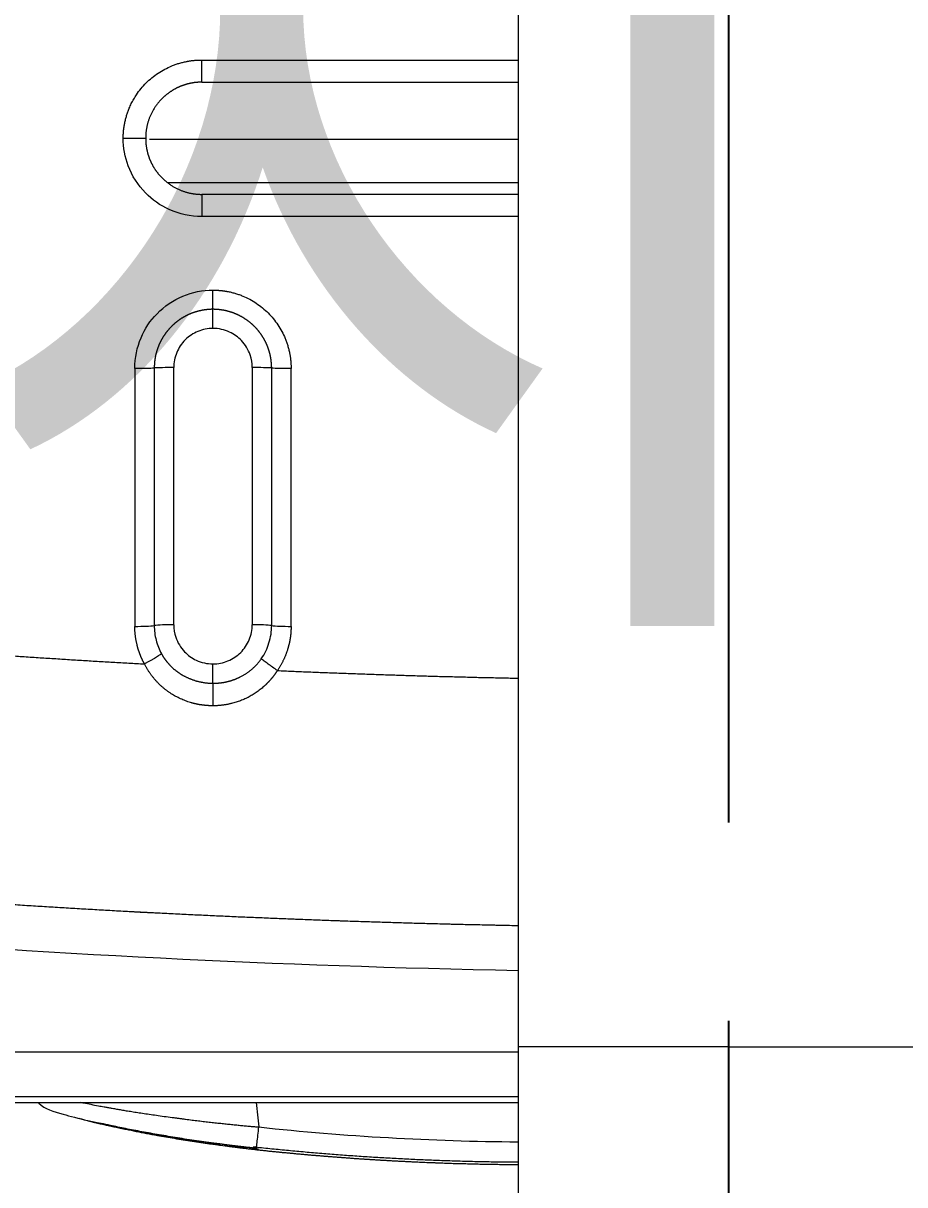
# Model space of a CAD drawing. Header units: millimetres. Extents: x 13235 to 13829, y -4257 to -3417.
# Drawn here: x 13436.58 to 13446.45, y -3526.66 to -3513.66 of the extents above; entities that cross this region are included whole.
import ezdxf

# ---------------------------------------------------------------- set-up
doc = ezdxf.new("R2010")
doc.units = ezdxf.units.MM
doc.header["$LTSCALE"] = 0.1
doc.linetypes.add('CENTER2', pattern=[28.575, 19.05, -3.175, 3.175, -3.175])
doc.linetypes.add('HIDDENX2', pattern=[19.05, 12.7, -6.35])
doc.layers.get('0').update_dxf_attribs({"lineweight": 15})
doc.layers.add('DIM', color=3, linetype='Continuous', lineweight=9)
doc.layers.add('HIDDEN', color=8, linetype='HIDDENX2')
doc.styles.get("Standard").update_dxf_attribs({"font": 'arial.ttf'})

msp = doc.modelspace()

# ---------------------------------------------------------------- linework, layer by layer
at = {"linetype": 'Continuous', "lineweight": 18, "extrusion": (-1.22465e-16, -1, 0)}
for p, q in [((13442.123, -3500.119), (13442.123, -3525.119)), ((13438.581, -3514.318), (13442.123, -3514.318)), ((13438.199, -3515.44), (13442.123, -3515.44)), ((13438.199, -3515.44), (13442.123, -3515.44)), ((13442.123, -3515.574), (13438.581, -3515.574)), ((13442.123, -3525.119), (13442.123, -3575.119)), ((13434.938, -3525.741), (13442.123, -3525.741))]:
    msp.add_line(p, q, dxfattribs=at)
at = {"linetype": 'Continuous', "lineweight": 13, "extrusion": (-1.22465e-16, -1, 0)}
for p, q in [((13438.581, -3514.318), (13438.581, -3514.07)), ((13438.581, -3514.07), (13442.123, -3514.07)), ((13437.996, -3514.958), (13442.123, -3514.958)), ((13437.996, -3514.958), (13442.123, -3514.958)), ((13438.581, -3515.574), (13438.581, -3515.823)), ((13442.123, -3515.823), (13438.581, -3515.823)), ((13438.049, -3517.517), (13438.049, -3520.402)), ((13438.267, -3520.393), (13438.267, -3517.513)), ((13439.146, -3517.513), (13439.146, -3520.393)), ((13439.364, -3520.402), (13439.364, -3517.517)), ((13442.123, -3525.177), (13434.938, -3525.177)), ((13444.485, -3525.119), (13442.123, -3525.119)), ((13444.485, -3525.119), (13446.848, -3525.119)), ((13442.123, -3525.679), (13434.938, -3525.679)), ((13434.938, -3525.741), (13442.123, -3525.741))]:
    msp.add_line(p, q, dxfattribs=at)
at = {"linetype": 'Continuous', "lineweight": 13, "extrusion": (0, 0, -1)}
for radius, start, end in [(125.608, 271.07774, 274.71432), (126.11, 271.07347, 274.71434)]:
    msp.add_arc((-13444.485, -3398.178), radius, start, end, dxfattribs=at)
at = {"linetype": 'Continuous', "lineweight": 18}
for centre, major_axis, ratio, start_param, end_param in [((13437.832, -3517.513), (0.251, 0), 0.034167, 4.712368, 5.759426), ((13439.581, -3517.513), (0.251, 0), 0.034167, 3.66532, 4.712413), ((13437.832, -3520.393), (-0.251, 0), 0.072499, 1.570859, 2.617999), ((13439.581, -3520.393), (-0.251, 0), 0.072499, 0.523584, 1.570727)]:
    msp.add_ellipse(centre, major_axis=major_axis, ratio=ratio, start_param=start_param, end_param=end_param, dxfattribs=at)
at = {"linetype": 'Continuous', "lineweight": 13}
for centre, major_axis, ratio, start_param, end_param in [((13437.833, -3514.946), (0, -75.378), 0.000021, 4.746564, 4.784953), ((13438.267, -3517.522), (-0.251, 0), 0.034167, 4.712389, 5.759585), ((13439.146, -3517.522), (-0.251, 0), 0.034167, 3.665202, 4.712389), ((13439.58, -3514.946), (0, 75.378), 0.000024, 4.639826, 4.67819), ((13438.267, -3520.411), (0.251, 0), 0.0725, 1.570796, 2.617993), ((13439.146, -3520.411), (0.251, 0), 0.0725, 0.523609, 1.570796)]:
    msp.add_ellipse(centre, major_axis=major_axis, ratio=ratio, start_param=start_param, end_param=end_param, dxfattribs=at)
for points, knots in [([(13437.701, -3514.946), (13437.701, -3514.944), (13437.701, -3514.939), (13437.702, -3514.931), (13437.702, -3514.924), (13437.702, -3514.916), (13437.702, -3514.909), (13437.703, -3514.902), (13437.703, -3514.894), (13437.703, -3514.887), (13437.704, -3514.879), (13437.705, -3514.872), (13437.705, -3514.864), (13437.706, -3514.857), (13437.707, -3514.849), (13437.708, -3514.842), (13437.709, -3514.835), (13437.71, -3514.827), (13437.711, -3514.82), (13437.712, -3514.812), (13437.713, -3514.805), (13437.714, -3514.798), (13437.716, -3514.79), (13437.717, -3514.783), (13437.721, -3514.764), (13437.728, -3514.733), (13437.739, -3514.692), (13437.753, -3514.651), (13437.77, -3514.606), (13437.791, -3514.558), (13437.819, -3514.508), (13437.854, -3514.451), (13437.9, -3514.389), (13437.958, -3514.326), (13438.022, -3514.268), (13438.091, -3514.216), (13438.166, -3514.172), (13438.231, -3514.141), (13438.284, -3514.121), (13438.325, -3514.107), (13438.367, -3514.096), (13438.4, -3514.088), (13438.423, -3514.084), (13438.438, -3514.082), (13438.452, -3514.079), (13438.466, -3514.077), (13438.48, -3514.076), (13438.495, -3514.074), (13438.509, -3514.073), (13438.523, -3514.072), (13438.538, -3514.071), (13438.552, -3514.07), (13438.566, -3514.07), (13438.576, -3514.07), (13438.581, -3514.07)], [0, 0, 0, 0, 0.005419, 0.010836, 0.016251, 0.021666, 0.027079, 0.032492, 0.037905, 0.043318, 0.048732, 0.054147, 0.059564, 0.064982, 0.070403, 0.075827, 0.081254, 0.086685, 0.092119, 0.097558, 0.103002, 0.108451, 0.113905, 0.119366, 0.124832, 0.156136, 0.187332, 0.218498, 0.249708, 0.291254, 0.332821, 0.37459, 0.437093, 0.499513, 0.56187, 0.624528, 0.687127, 0.74962, 0.780837, 0.812053, 0.843344, 0.874787, 0.88526, 0.895717, 0.906161, 0.916594, 0.927018, 0.937438, 0.947855, 0.958272, 0.968692, 0.979119, 0.989554, 1, 1, 1, 1]), ([(13438.706, -3516.646), (13438.709, -3516.646), (13438.714, -3516.646), (13438.721, -3516.646), (13438.729, -3516.646), (13438.736, -3516.647), (13438.744, -3516.647), (13438.751, -3516.647), (13438.759, -3516.648), (13438.766, -3516.648), (13438.773, -3516.649), (13438.781, -3516.649), (13438.788, -3516.65), (13438.796, -3516.651), (13438.803, -3516.652), (13438.81, -3516.652), (13438.818, -3516.653), (13438.825, -3516.654), (13438.833, -3516.655), (13438.84, -3516.656), (13438.847, -3516.658), (13438.855, -3516.659), (13438.862, -3516.66), (13438.87, -3516.662), (13438.889, -3516.665), (13438.919, -3516.672), (13438.96, -3516.683), (13439.001, -3516.697), (13439.054, -3516.717), (13439.119, -3516.748), (13439.193, -3516.792), (13439.262, -3516.844), (13439.326, -3516.901), (13439.383, -3516.965), (13439.435, -3517.034), (13439.479, -3517.108), (13439.51, -3517.173), (13439.53, -3517.226), (13439.544, -3517.267), (13439.555, -3517.309), (13439.563, -3517.341), (13439.567, -3517.365), (13439.57, -3517.379), (13439.572, -3517.393), (13439.574, -3517.407), (13439.576, -3517.422), (13439.577, -3517.436), (13439.578, -3517.45), (13439.579, -3517.464), (13439.58, -3517.479), (13439.581, -3517.493), (13439.581, -3517.507), (13439.581, -3517.517), (13439.581, -3517.522)], [0, 0, 0, 0, 0.005423, 0.010844, 0.016263, 0.02168, 0.027096, 0.032511, 0.037926, 0.043341, 0.048756, 0.054172, 0.05959, 0.065008, 0.070429, 0.075852, 0.081279, 0.086708, 0.092141, 0.097577, 0.103018, 0.108464, 0.113915, 0.119372, 0.124834, 0.15614, 0.187332, 0.218487, 0.24968, 0.311957, 0.374523, 0.437045, 0.499445, 0.561837, 0.624469, 0.687106, 0.749572, 0.780824, 0.812058, 0.843348, 0.87477, 0.885265, 0.895739, 0.906197, 0.91664, 0.927071, 0.937494, 0.94791, 0.958323, 0.968736, 0.979151, 0.989572, 1, 1, 1, 1]), ([(13438.706, -3516.861), (13438.704, -3516.861), (13438.7, -3516.861), (13438.694, -3516.861), (13438.687, -3516.861), (13438.681, -3516.862), (13438.675, -3516.862), (13438.669, -3516.862), (13438.662, -3516.863), (13438.656, -3516.863), (13438.65, -3516.864), (13438.644, -3516.864), (13438.637, -3516.865), (13438.631, -3516.866), (13438.625, -3516.866), (13438.619, -3516.867), (13438.613, -3516.868), (13438.606, -3516.869), (13438.6, -3516.87), (13438.594, -3516.871), (13438.588, -3516.872), (13438.582, -3516.873), (13438.576, -3516.874), (13438.57, -3516.876), (13438.564, -3516.877), (13438.558, -3516.878), (13438.552, -3516.88), (13438.546, -3516.881), (13438.54, -3516.883), (13438.534, -3516.884), (13438.528, -3516.886), (13438.522, -3516.888), (13438.516, -3516.889), (13438.51, -3516.891), (13438.504, -3516.893), (13438.498, -3516.895), (13438.493, -3516.897), (13438.487, -3516.899), (13438.481, -3516.901), (13438.475, -3516.903), (13438.47, -3516.905), (13438.464, -3516.907), (13438.458, -3516.91), (13438.453, -3516.912), (13438.447, -3516.914), (13438.442, -3516.917), (13438.436, -3516.919), (13438.43, -3516.922), (13438.425, -3516.924), (13438.42, -3516.927), (13438.414, -3516.93), (13438.409, -3516.932), (13438.403, -3516.935), (13438.398, -3516.938), (13438.393, -3516.941), (13438.387, -3516.944), (13438.382, -3516.947), (13438.377, -3516.95), (13438.372, -3516.953), (13438.367, -3516.956), (13438.361, -3516.959), (13438.356, -3516.962), (13438.351, -3516.965), (13438.346, -3516.968), (13438.341, -3516.972), (13438.336, -3516.975), (13438.331, -3516.978), (13438.327, -3516.982), (13438.322, -3516.985), (13438.317, -3516.989), (13438.312, -3516.992), (13438.307, -3516.996), (13438.303, -3517), (13438.298, -3517.003), (13438.293, -3517.007), (13438.289, -3517.011), (13438.284, -3517.014), (13438.28, -3517.018), (13438.275, -3517.022), (13438.271, -3517.026), (13438.267, -3517.03), (13438.262, -3517.034), (13438.258, -3517.038), (13438.254, -3517.042), (13438.249, -3517.046), (13438.245, -3517.05), (13438.241, -3517.054), (13438.237, -3517.058), (13438.233, -3517.062), (13438.229, -3517.067), (13438.225, -3517.071), (13438.221, -3517.075), (13438.217, -3517.079), (13438.213, -3517.084), (13438.209, -3517.088), (13438.205, -3517.093), (13438.202, -3517.097), (13438.198, -3517.101), (13438.194, -3517.106), (13438.191, -3517.11), (13438.187, -3517.115), (13438.184, -3517.12), (13438.18, -3517.124), (13438.177, -3517.129), (13438.173, -3517.133), (13438.17, -3517.138), (13438.167, -3517.143), (13438.164, -3517.148), (13438.16, -3517.152), (13438.157, -3517.157), (13438.154, -3517.162), (13438.151, -3517.167), (13438.148, -3517.171), (13438.145, -3517.176), (13438.142, -3517.181), (13438.139, -3517.186), (13438.136, -3517.191), (13438.133, -3517.196), (13438.131, -3517.201), (13438.128, -3517.206), (13438.125, -3517.211), (13438.123, -3517.216), (13438.12, -3517.221), (13438.118, -3517.226), (13438.115, -3517.231), (13438.113, -3517.236), (13438.11, -3517.241), (13438.108, -3517.246), (13438.106, -3517.251), (13438.103, -3517.257), (13438.101, -3517.262), (13438.099, -3517.267), (13438.097, -3517.272), (13438.095, -3517.277), (13438.093, -3517.282), (13438.091, -3517.288), (13438.089, -3517.293), (13438.087, -3517.298), (13438.085, -3517.303), (13438.083, -3517.309), (13438.082, -3517.314), (13438.08, -3517.319), (13438.078, -3517.324), (13438.077, -3517.33), (13438.075, -3517.335), (13438.074, -3517.34), (13438.072, -3517.346), (13438.071, -3517.351), (13438.069, -3517.356), (13438.068, -3517.362), (13438.067, -3517.367), (13438.065, -3517.372), (13438.064, -3517.378), (13438.063, -3517.383), (13438.062, -3517.388), (13438.061, -3517.394), (13438.06, -3517.399), (13438.059, -3517.405), (13438.058, -3517.41), (13438.057, -3517.415), (13438.056, -3517.421), (13438.056, -3517.426), (13438.055, -3517.431), (13438.054, -3517.437), (13438.053, -3517.442), (13438.053, -3517.448), (13438.052, -3517.453), (13438.052, -3517.458), (13438.051, -3517.464), (13438.051, -3517.469), (13438.051, -3517.474), (13438.05, -3517.48), (13438.05, -3517.485), (13438.05, -3517.491), (13438.049, -3517.496), (13438.049, -3517.501), (13438.049, -3517.507), (13438.049, -3517.512), (13438.049, -3517.516), (13438.049, -3517.517)], [0, 0, 0, 0, 0.006117, 0.012229, 0.018335, 0.024437, 0.030533, 0.036624, 0.042711, 0.048792, 0.054868, 0.060939, 0.067004, 0.073065, 0.07912, 0.085171, 0.091216, 0.097256, 0.103291, 0.10932, 0.115344, 0.121363, 0.127377, 0.133386, 0.139389, 0.145387, 0.151379, 0.157366, 0.163348, 0.169325, 0.175296, 0.181261, 0.187221, 0.193176, 0.199126, 0.20507, 0.211008, 0.216941, 0.222869, 0.228791, 0.234708, 0.240619, 0.246525, 0.252426, 0.258321, 0.264211, 0.270095, 0.275975, 0.281849, 0.287717, 0.293581, 0.299439, 0.305291, 0.311139, 0.316981, 0.322818, 0.328649, 0.334476, 0.340297, 0.346113, 0.351923, 0.357728, 0.363528, 0.369322, 0.375112, 0.380895, 0.386674, 0.392447, 0.398214, 0.403977, 0.409734, 0.415485, 0.421231, 0.426972, 0.432707, 0.438437, 0.444162, 0.449881, 0.455594, 0.461302, 0.467005, 0.472702, 0.478394, 0.484081, 0.489762, 0.495438, 0.501108, 0.506773, 0.512433, 0.518087, 0.523736, 0.52938, 0.535018, 0.540652, 0.54628, 0.551902, 0.557519, 0.563131, 0.568738, 0.57434, 0.579936, 0.585527, 0.591112, 0.596693, 0.602268, 0.607838, 0.613402, 0.618961, 0.624515, 0.630063, 0.635606, 0.641144, 0.646676, 0.652203, 0.657725, 0.663241, 0.668752, 0.674257, 0.679757, 0.685252, 0.690741, 0.696225, 0.701703, 0.707177, 0.712644, 0.718107, 0.723563, 0.729015, 0.734461, 0.739902, 0.745338, 0.750768, 0.756193, 0.761612, 0.767027, 0.772436, 0.777839, 0.783238, 0.788631, 0.794019, 0.799402, 0.80478, 0.810152, 0.815519, 0.820881, 0.826237, 0.831589, 0.836935, 0.842275, 0.847611, 0.852941, 0.858266, 0.863585, 0.8689, 0.874208, 0.879512, 0.88481, 0.890103, 0.89539, 0.900672, 0.905949, 0.91122, 0.916486, 0.921747, 0.927002, 0.932251, 0.937496, 0.942734, 0.947968, 0.953195, 0.958418, 0.963635, 0.968846, 0.974052, 0.979252, 0.984448, 0.989637, 0.994821, 1, 1, 1, 1]), ([(13439.364, -3517.517), (13439.364, -3517.515), (13439.364, -3517.511), (13439.364, -3517.504), (13439.363, -3517.498), (13439.363, -3517.491), (13439.363, -3517.485), (13439.363, -3517.478), (13439.362, -3517.472), (13439.362, -3517.465), (13439.361, -3517.459), (13439.36, -3517.452), (13439.36, -3517.446), (13439.359, -3517.439), (13439.358, -3517.433), (13439.357, -3517.426), (13439.356, -3517.42), (13439.355, -3517.413), (13439.354, -3517.407), (13439.353, -3517.4), (13439.352, -3517.394), (13439.351, -3517.387), (13439.349, -3517.381), (13439.348, -3517.374), (13439.346, -3517.368), (13439.345, -3517.361), (13439.343, -3517.355), (13439.341, -3517.348), (13439.34, -3517.342), (13439.338, -3517.335), (13439.336, -3517.329), (13439.334, -3517.322), (13439.332, -3517.316), (13439.33, -3517.31), (13439.328, -3517.303), (13439.325, -3517.297), (13439.323, -3517.29), (13439.321, -3517.284), (13439.318, -3517.278), (13439.316, -3517.272), (13439.313, -3517.265), (13439.311, -3517.259), (13439.308, -3517.253), (13439.305, -3517.247), (13439.302, -3517.24), (13439.299, -3517.234), (13439.296, -3517.228), (13439.293, -3517.222), (13439.29, -3517.216), (13439.287, -3517.21), (13439.284, -3517.204), (13439.28, -3517.198), (13439.277, -3517.192), (13439.273, -3517.186), (13439.27, -3517.18), (13439.266, -3517.174), (13439.263, -3517.168), (13439.259, -3517.162), (13439.255, -3517.156), (13439.251, -3517.151), (13439.247, -3517.145), (13439.243, -3517.139), (13439.239, -3517.134), (13439.235, -3517.128), (13439.231, -3517.122), (13439.227, -3517.117), (13439.223, -3517.111), (13439.218, -3517.106), (13439.214, -3517.1), (13439.209, -3517.095), (13439.205, -3517.09), (13439.2, -3517.084), (13439.195, -3517.079), (13439.191, -3517.074), (13439.186, -3517.069), (13439.181, -3517.063), (13439.176, -3517.058), (13439.171, -3517.053), (13439.166, -3517.048), (13439.161, -3517.043), (13439.156, -3517.039), (13439.151, -3517.034), (13439.145, -3517.029), (13439.14, -3517.024), (13439.135, -3517.02), (13439.129, -3517.015), (13439.124, -3517.01), (13439.118, -3517.006), (13439.112, -3517.001), (13439.107, -3516.997), (13439.101, -3516.993), (13439.095, -3516.988), (13439.089, -3516.984), (13439.083, -3516.98), (13439.078, -3516.976), (13439.072, -3516.972), (13439.065, -3516.968), (13439.059, -3516.964), (13439.053, -3516.96), (13439.047, -3516.956), (13439.041, -3516.952), (13439.035, -3516.949), (13439.028, -3516.945), (13439.022, -3516.942), (13439.015, -3516.938), (13439.009, -3516.935), (13439.002, -3516.931), (13438.996, -3516.928), (13438.989, -3516.925), (13438.983, -3516.922), (13438.976, -3516.919), (13438.969, -3516.916), (13438.962, -3516.913), (13438.956, -3516.91), (13438.949, -3516.907), (13438.942, -3516.905), (13438.935, -3516.902), (13438.928, -3516.9), (13438.921, -3516.897), (13438.914, -3516.895), (13438.907, -3516.893), (13438.9, -3516.89), (13438.893, -3516.888), (13438.885, -3516.886), (13438.878, -3516.884), (13438.871, -3516.882), (13438.864, -3516.88), (13438.856, -3516.879), (13438.849, -3516.877), (13438.842, -3516.875), (13438.834, -3516.874), (13438.827, -3516.872), (13438.82, -3516.871), (13438.812, -3516.87), (13438.805, -3516.869), (13438.797, -3516.868), (13438.79, -3516.867), (13438.782, -3516.866), (13438.775, -3516.865), (13438.767, -3516.864), (13438.76, -3516.863), (13438.752, -3516.863), (13438.745, -3516.862), (13438.737, -3516.862), (13438.729, -3516.862), (13438.722, -3516.861), (13438.714, -3516.861), (13438.709, -3516.861), (13438.706, -3516.861)], [0, 0, 0, 0, 0.006284, 0.012577, 0.018877, 0.025186, 0.031502, 0.037827, 0.044159, 0.0505, 0.056848, 0.063205, 0.069569, 0.075942, 0.082322, 0.08871, 0.095106, 0.101509, 0.107921, 0.11434, 0.120767, 0.127202, 0.133644, 0.140094, 0.146552, 0.153017, 0.15949, 0.165971, 0.172459, 0.178955, 0.185458, 0.19197, 0.198488, 0.205015, 0.211549, 0.21809, 0.22464, 0.231197, 0.237762, 0.244334, 0.250915, 0.257503, 0.264099, 0.270703, 0.277315, 0.283935, 0.290562, 0.297197, 0.303841, 0.310492, 0.317151, 0.323817, 0.330492, 0.337174, 0.343864, 0.350562, 0.357268, 0.363981, 0.370702, 0.377431, 0.384168, 0.390912, 0.397664, 0.404424, 0.411192, 0.417967, 0.42475, 0.43154, 0.438338, 0.445144, 0.451958, 0.458779, 0.465609, 0.472446, 0.47929, 0.486143, 0.493004, 0.499872, 0.506748, 0.513633, 0.520525, 0.527425, 0.534333, 0.541249, 0.548173, 0.555105, 0.562045, 0.568993, 0.575948, 0.582912, 0.589883, 0.596862, 0.603849, 0.610843, 0.617846, 0.624856, 0.631874, 0.638899, 0.645933, 0.652973, 0.660022, 0.667078, 0.674142, 0.681213, 0.688292, 0.695379, 0.702473, 0.709575, 0.716685, 0.723802, 0.730927, 0.73806, 0.7452, 0.752348, 0.759504, 0.766668, 0.77384, 0.78102, 0.788207, 0.795403, 0.802606, 0.809817, 0.817036, 0.824262, 0.831497, 0.838739, 0.845989, 0.853247, 0.860512, 0.867785, 0.875066, 0.882355, 0.889651, 0.896954, 0.904266, 0.911584, 0.918911, 0.926245, 0.933586, 0.940935, 0.948292, 0.955656, 0.963028, 0.970407, 0.977794, 0.985188, 0.99259, 1, 1, 1, 1]), ([(13438.049, -3520.402), (13438.049, -3520.457), (13438.056, -3520.512), (13438.077, -3520.592), (13438.085, -3520.618), (13438.105, -3520.669), (13438.117, -3520.694), (13438.131, -3520.718)], [0, 0, 0, 0, 0.5, 0.5, 0.75, 0.75, 1, 1, 1, 1]), ([(13439.248, -3520.773), (13439.267, -3520.746), (13439.283, -3520.718), (13439.312, -3520.658), (13439.324, -3520.628), (13439.354, -3520.533), (13439.364, -3520.468), (13439.364, -3520.402)], [0, 0, 0, 0, 0.25, 0.25, 0.5, 0.5, 1, 1, 1, 1]), ([(13437.94, -3520.832), (13437.939, -3520.83), (13437.936, -3520.826), (13437.933, -3520.819), (13437.929, -3520.812), (13437.926, -3520.806), (13437.922, -3520.799), (13437.919, -3520.792), (13437.916, -3520.785), (13437.913, -3520.778), (13437.909, -3520.772), (13437.906, -3520.765), (13437.903, -3520.758), (13437.9, -3520.751), (13437.897, -3520.744), (13437.895, -3520.737), (13437.892, -3520.73), (13437.889, -3520.723), (13437.886, -3520.716), (13437.884, -3520.709), (13437.881, -3520.701), (13437.879, -3520.694), (13437.876, -3520.687), (13437.874, -3520.68), (13437.872, -3520.673), (13437.869, -3520.665), (13437.867, -3520.658), (13437.865, -3520.651), (13437.863, -3520.643), (13437.861, -3520.636), (13437.859, -3520.626), (13437.856, -3520.614), (13437.852, -3520.6), (13437.849, -3520.585), (13437.846, -3520.571), (13437.844, -3520.557), (13437.841, -3520.542), (13437.839, -3520.528), (13437.838, -3520.513), (13437.836, -3520.499), (13437.835, -3520.484), (13437.833, -3520.47), (13437.833, -3520.455), (13437.832, -3520.44), (13437.832, -3520.426), (13437.832, -3520.416), (13437.832, -3520.411)], [0, 0, 0, 0, 0.017221, 0.034432, 0.051634, 0.068827, 0.086014, 0.103196, 0.120373, 0.137548, 0.154721, 0.171895, 0.189069, 0.206246, 0.223427, 0.240613, 0.257805, 0.275005, 0.292215, 0.309434, 0.326665, 0.343909, 0.361168, 0.378442, 0.395732, 0.413041, 0.430369, 0.447718, 0.465088, 0.482482, 0.499901, 0.533535, 0.567087, 0.600566, 0.633981, 0.667341, 0.700656, 0.733935, 0.767187, 0.800422, 0.83365, 0.866879, 0.900119, 0.93338, 0.96667, 1, 1, 1, 1]), ([(13439.581, -3520.411), (13439.581, -3520.414), (13439.581, -3520.419), (13439.581, -3520.426), (13439.581, -3520.434), (13439.581, -3520.441), (13439.58, -3520.449), (13439.58, -3520.456), (13439.58, -3520.464), (13439.579, -3520.471), (13439.579, -3520.479), (13439.578, -3520.486), (13439.577, -3520.494), (13439.577, -3520.501), (13439.576, -3520.509), (13439.575, -3520.516), (13439.574, -3520.524), (13439.573, -3520.531), (13439.572, -3520.538), (13439.571, -3520.546), (13439.57, -3520.553), (13439.568, -3520.561), (13439.567, -3520.568), (13439.566, -3520.575), (13439.564, -3520.583), (13439.563, -3520.59), (13439.561, -3520.597), (13439.56, -3520.605), (13439.558, -3520.612), (13439.556, -3520.619), (13439.554, -3520.627), (13439.552, -3520.634), (13439.55, -3520.641), (13439.548, -3520.648), (13439.546, -3520.656), (13439.544, -3520.663), (13439.541, -3520.672), (13439.538, -3520.684), (13439.533, -3520.698), (13439.528, -3520.712), (13439.523, -3520.726), (13439.517, -3520.739), (13439.512, -3520.753), (13439.506, -3520.766), (13439.5, -3520.779), (13439.494, -3520.792), (13439.487, -3520.805), (13439.481, -3520.818), (13439.474, -3520.831), (13439.467, -3520.844), (13439.459, -3520.857), (13439.452, -3520.869), (13439.444, -3520.882), (13439.436, -3520.894), (13439.43, -3520.902), (13439.428, -3520.906)], [0, 0, 0, 0, 0.014395, 0.028773, 0.043134, 0.057479, 0.07181, 0.086127, 0.100431, 0.114724, 0.129007, 0.14328, 0.157545, 0.171802, 0.186054, 0.2003, 0.214542, 0.228781, 0.243018, 0.257254, 0.27149, 0.285728, 0.299968, 0.314211, 0.328458, 0.342711, 0.356971, 0.371238, 0.385514, 0.399799, 0.414095, 0.428403, 0.442724, 0.457059, 0.471409, 0.485774, 0.500157, 0.528071, 0.555927, 0.583731, 0.611493, 0.63922, 0.666919, 0.694598, 0.722265, 0.749928, 0.777595, 0.805273, 0.832971, 0.860696, 0.888456, 0.916259, 0.944112, 0.972023, 1, 1, 1, 1]), ([(13434.409, -3520.582), (13434.439, -3520.584), (13434.498, -3520.589), (13434.586, -3520.597), (13434.674, -3520.604), (13434.762, -3520.612), (13434.851, -3520.619), (13434.939, -3520.626), (13435.027, -3520.633), (13435.115, -3520.641), (13435.204, -3520.648), (13435.292, -3520.655), (13435.38, -3520.661), (13435.468, -3520.668), (13435.557, -3520.675), (13435.645, -3520.682), (13435.733, -3520.688), (13435.821, -3520.695), (13435.91, -3520.701), (13435.998, -3520.708), (13436.086, -3520.714), (13436.174, -3520.721), (13436.263, -3520.727), (13436.351, -3520.733), (13436.439, -3520.739), (13436.527, -3520.745), (13436.616, -3520.751), (13436.704, -3520.757), (13436.792, -3520.763), (13436.881, -3520.768), (13436.969, -3520.774), (13437.057, -3520.78), (13437.145, -3520.785), (13437.234, -3520.791), (13437.322, -3520.796), (13437.41, -3520.802), (13437.498, -3520.807), (13437.587, -3520.812), (13437.675, -3520.817), (13437.763, -3520.822), (13437.852, -3520.827), (13437.91, -3520.831), (13437.94, -3520.832)], [0, 0, 0, 0, 0.025019, 0.050037, 0.075053, 0.100069, 0.125083, 0.150097, 0.175109, 0.20012, 0.22513, 0.250139, 0.275148, 0.300155, 0.325161, 0.350166, 0.37517, 0.400173, 0.425175, 0.450177, 0.475177, 0.500176, 0.525175, 0.550173, 0.57517, 0.600166, 0.625161, 0.650155, 0.675149, 0.700142, 0.725134, 0.750125, 0.775116, 0.800106, 0.825095, 0.850083, 0.875071, 0.900058, 0.925044, 0.95003, 0.975015, 1, 1, 1, 1]), ([(13438.131, -3520.718), (13438.126, -3520.721), (13438.121, -3520.725), (13438.109, -3520.732), (13438.103, -3520.736), (13438.09, -3520.745), (13438.082, -3520.75), (13438.067, -3520.759), (13438.059, -3520.764), (13438.042, -3520.774), (13438.033, -3520.78), (13438.015, -3520.79), (13438.005, -3520.796), (13437.987, -3520.806), (13437.977, -3520.812), (13437.958, -3520.822), (13437.949, -3520.827), (13437.94, -3520.832)], [0, 0, 0, 0, 0.125, 0.125, 0.25, 0.25, 0.375, 0.375, 0.5, 0.5, 0.625, 0.625, 0.75, 0.75, 0.875, 0.875, 1, 1, 1, 1]), ([(13438.131, -3520.718), (13438.132, -3520.72), (13438.134, -3520.723), (13438.137, -3520.729), (13438.14, -3520.734), (13438.143, -3520.74), (13438.147, -3520.746), (13438.15, -3520.751), (13438.154, -3520.757), (13438.158, -3520.763), (13438.162, -3520.769), (13438.166, -3520.775), (13438.171, -3520.781), (13438.175, -3520.787), (13438.18, -3520.793), (13438.184, -3520.799), (13438.189, -3520.805), (13438.194, -3520.812), (13438.2, -3520.818), (13438.205, -3520.824), (13438.211, -3520.831), (13438.216, -3520.837), (13438.222, -3520.843), (13438.228, -3520.85), (13438.243, -3520.864), (13438.266, -3520.886), (13438.3, -3520.913), (13438.335, -3520.938), (13438.364, -3520.956), (13438.385, -3520.967), (13438.397, -3520.973), (13438.409, -3520.98), (13438.422, -3520.985), (13438.434, -3520.991), (13438.447, -3520.996), (13438.46, -3521.001), (13438.472, -3521.006), (13438.485, -3521.011), (13438.498, -3521.015), (13438.511, -3521.019), (13438.524, -3521.023), (13438.537, -3521.026), (13438.55, -3521.029), (13438.563, -3521.032), (13438.576, -3521.035), (13438.589, -3521.037), (13438.602, -3521.04), (13438.615, -3521.042), (13438.628, -3521.043), (13438.641, -3521.045), (13438.654, -3521.046), (13438.667, -3521.047), (13438.68, -3521.047), (13438.693, -3521.048), (13438.702, -3521.048), (13438.706, -3521.048)], [0, 0, 0, 0, 0.008849, 0.017882, 0.027096, 0.036493, 0.046072, 0.055834, 0.065778, 0.075904, 0.086212, 0.096702, 0.107374, 0.118227, 0.129262, 0.140479, 0.151877, 0.163457, 0.175217, 0.187159, 0.199281, 0.211584, 0.224068, 0.236733, 0.249579, 0.312033, 0.374421, 0.436734, 0.498959, 0.518969, 0.538916, 0.5588, 0.578623, 0.598383, 0.618083, 0.637723, 0.657304, 0.676825, 0.696288, 0.715693, 0.73504, 0.75433, 0.773562, 0.792738, 0.811857, 0.830919, 0.849925, 0.868876, 0.887771, 0.906611, 0.925396, 0.944127, 0.962804, 0.981428, 1, 1, 1, 1]), ([(13438.706, -3521.048), (13438.709, -3521.048), (13438.713, -3521.048), (13438.72, -3521.048), (13438.726, -3521.048), (13438.733, -3521.047), (13438.74, -3521.047), (13438.747, -3521.047), (13438.754, -3521.046), (13438.761, -3521.046), (13438.768, -3521.045), (13438.775, -3521.045), (13438.783, -3521.044), (13438.79, -3521.043), (13438.797, -3521.042), (13438.805, -3521.041), (13438.812, -3521.04), (13438.82, -3521.039), (13438.827, -3521.038), (13438.835, -3521.036), (13438.843, -3521.035), (13438.85, -3521.033), (13438.858, -3521.032), (13438.866, -3521.03), (13438.874, -3521.028), (13438.882, -3521.026), (13438.89, -3521.024), (13438.898, -3521.021), (13438.906, -3521.019), (13438.914, -3521.017), (13438.922, -3521.014), (13438.93, -3521.011), (13438.938, -3521.009), (13438.946, -3521.006), (13438.954, -3521.002), (13438.963, -3520.999), (13438.971, -3520.996), (13438.979, -3520.992), (13438.987, -3520.989), (13438.996, -3520.985), (13439.004, -3520.981), (13439.019, -3520.974), (13439.04, -3520.962), (13439.067, -3520.946), (13439.093, -3520.929), (13439.119, -3520.91), (13439.138, -3520.894), (13439.153, -3520.882), (13439.162, -3520.873), (13439.171, -3520.864), (13439.18, -3520.856), (13439.189, -3520.847), (13439.197, -3520.838), (13439.205, -3520.829), (13439.213, -3520.82), (13439.22, -3520.81), (13439.228, -3520.801), (13439.235, -3520.792), (13439.242, -3520.783), (13439.246, -3520.776), (13439.248, -3520.773)], [0, 0, 0, 0, 0.01044, 0.020986, 0.031637, 0.042394, 0.053257, 0.064226, 0.0753, 0.086481, 0.097768, 0.109161, 0.120661, 0.132267, 0.14398, 0.155799, 0.167725, 0.179758, 0.191898, 0.204144, 0.216498, 0.228959, 0.241526, 0.254201, 0.266983, 0.279872, 0.292869, 0.305973, 0.319184, 0.332503, 0.345929, 0.359463, 0.373105, 0.386854, 0.400712, 0.414678, 0.428752, 0.442935, 0.457226, 0.471626, 0.486136, 0.500755, 0.550628, 0.60054, 0.650487, 0.700466, 0.750473, 0.770695, 0.790747, 0.810628, 0.830339, 0.849878, 0.869247, 0.888443, 0.907468, 0.92632, 0.945, 0.963507, 0.98184, 1, 1, 1, 1]), ([(13438.705, -3521.3), (13438.702, -3521.3), (13438.697, -3521.3), (13438.689, -3521.3), (13438.681, -3521.3), (13438.673, -3521.3), (13438.665, -3521.299), (13438.657, -3521.299), (13438.65, -3521.298), (13438.642, -3521.298), (13438.634, -3521.297), (13438.626, -3521.297), (13438.619, -3521.296), (13438.611, -3521.295), (13438.603, -3521.294), (13438.595, -3521.293), (13438.588, -3521.292), (13438.58, -3521.291), (13438.573, -3521.29), (13438.565, -3521.289), (13438.557, -3521.288), (13438.55, -3521.286), (13438.542, -3521.285), (13438.535, -3521.283), (13438.527, -3521.282), (13438.52, -3521.28), (13438.512, -3521.279), (13438.505, -3521.277), (13438.497, -3521.275), (13438.49, -3521.273), (13438.483, -3521.271), (13438.475, -3521.269), (13438.451, -3521.263), (13438.411, -3521.25), (13438.356, -3521.228), (13438.303, -3521.202), (13438.264, -3521.18), (13438.239, -3521.165), (13438.226, -3521.156), (13438.214, -3521.148), (13438.201, -3521.139), (13438.189, -3521.13), (13438.177, -3521.121), (13438.165, -3521.112), (13438.154, -3521.102), (13438.142, -3521.092), (13438.131, -3521.083), (13438.12, -3521.073), (13438.109, -3521.062), (13438.098, -3521.052), (13438.088, -3521.041), (13438.078, -3521.03), (13438.068, -3521.019), (13438.058, -3521.008), (13438.048, -3520.997), (13438.039, -3520.985), (13438.029, -3520.973), (13438.02, -3520.962), (13438.011, -3520.949), (13438.003, -3520.937), (13437.994, -3520.925), (13437.986, -3520.912), (13437.978, -3520.899), (13437.97, -3520.886), (13437.962, -3520.873), (13437.954, -3520.86), (13437.947, -3520.846), (13437.942, -3520.837), (13437.94, -3520.832)], [0, 0, 0, 0, 0.008367, 0.016715, 0.025046, 0.033359, 0.041655, 0.049936, 0.058201, 0.066451, 0.074686, 0.082908, 0.091117, 0.099314, 0.107499, 0.115673, 0.123836, 0.13199, 0.140134, 0.14827, 0.156398, 0.164518, 0.172632, 0.18074, 0.188843, 0.196941, 0.205035, 0.213125, 0.221213, 0.229299, 0.237383, 0.245467, 0.25355, 0.316573, 0.379102, 0.44143, 0.503846, 0.520099, 0.536291, 0.552428, 0.568514, 0.584554, 0.600551, 0.616512, 0.63244, 0.64834, 0.664217, 0.680076, 0.69592, 0.711754, 0.727584, 0.743412, 0.759245, 0.775086, 0.790939, 0.806808, 0.822699, 0.838615, 0.854559, 0.870537, 0.886552, 0.902607, 0.918707, 0.934855, 0.951055, 0.967311, 0.983624, 1, 1, 1, 1]), ([(13439.428, -3520.906), (13439.426, -3520.908), (13439.424, -3520.912), (13439.42, -3520.918), (13439.416, -3520.924), (13439.412, -3520.93), (13439.408, -3520.936), (13439.404, -3520.941), (13439.4, -3520.947), (13439.396, -3520.953), (13439.391, -3520.959), (13439.387, -3520.964), (13439.383, -3520.97), (13439.378, -3520.975), (13439.374, -3520.981), (13439.37, -3520.986), (13439.365, -3520.992), (13439.361, -3520.997), (13439.356, -3521.003), (13439.351, -3521.008), (13439.347, -3521.013), (13439.342, -3521.019), (13439.337, -3521.024), (13439.332, -3521.029), (13439.327, -3521.035), (13439.322, -3521.04), (13439.317, -3521.045), (13439.312, -3521.05), (13439.307, -3521.055), (13439.302, -3521.06), (13439.297, -3521.065), (13439.292, -3521.07), (13439.275, -3521.085), (13439.246, -3521.111), (13439.203, -3521.143), (13439.158, -3521.173), (13439.112, -3521.2), (13439.064, -3521.223), (13439.015, -3521.244), (13438.965, -3521.261), (13438.926, -3521.272), (13438.9, -3521.278), (13438.886, -3521.281), (13438.872, -3521.284), (13438.858, -3521.287), (13438.844, -3521.289), (13438.831, -3521.291), (13438.817, -3521.293), (13438.803, -3521.295), (13438.789, -3521.296), (13438.775, -3521.298), (13438.761, -3521.299), (13438.747, -3521.299), (13438.733, -3521.3), (13438.719, -3521.3), (13438.709, -3521.3), (13438.705, -3521.3)], [0, 0, 0, 0, 0.008243, 0.016484, 0.024723, 0.032962, 0.0412, 0.049438, 0.057677, 0.065917, 0.074158, 0.082401, 0.090647, 0.098895, 0.107147, 0.115403, 0.123663, 0.131929, 0.140199, 0.148476, 0.156759, 0.165049, 0.173346, 0.181651, 0.189965, 0.198288, 0.206619, 0.214961, 0.223314, 0.231677, 0.240052, 0.248438, 0.256837, 0.319915, 0.382741, 0.445537, 0.508531, 0.570028, 0.631538, 0.69329, 0.755515, 0.771902, 0.788259, 0.804588, 0.820895, 0.837184, 0.853458, 0.869722, 0.885981, 0.902238, 0.918499, 0.934767, 0.951046, 0.967342, 0.983659, 1, 1, 1, 1]), ([(13439.428, -3520.906), (13439.455, -3520.907), (13439.511, -3520.91), (13439.594, -3520.913), (13439.678, -3520.917), (13439.761, -3520.92), (13439.845, -3520.923), (13439.928, -3520.927), (13440.012, -3520.93), (13440.095, -3520.933), (13440.179, -3520.936), (13440.262, -3520.939), (13440.346, -3520.942), (13440.429, -3520.945), (13440.512, -3520.948), (13440.596, -3520.951), (13440.679, -3520.953), (13440.763, -3520.956), (13440.846, -3520.959), (13440.93, -3520.961), (13441.013, -3520.964), (13441.097, -3520.966), (13441.18, -3520.969), (13441.264, -3520.971), (13441.347, -3520.973), (13441.431, -3520.975), (13441.514, -3520.977), (13441.597, -3520.98), (13441.681, -3520.982), (13441.764, -3520.984), (13441.848, -3520.985), (13441.931, -3520.987), (13442.015, -3520.989), (13442.078, -3520.99), (13442.114, -3520.991), (13442.122, -3520.991)], [0, 0, 0, 0, 0.030982, 0.061963, 0.092943, 0.123923, 0.154901, 0.185879, 0.216857, 0.247833, 0.278809, 0.309785, 0.340759, 0.371733, 0.402707, 0.43368, 0.464652, 0.495624, 0.526595, 0.557565, 0.588535, 0.619505, 0.650474, 0.681442, 0.712411, 0.743378, 0.774346, 0.805312, 0.836279, 0.867245, 0.898211, 0.929176, 0.960141, 0.991106, 1, 1, 1, 1]), ([(13438.706, -3521.048), (13438.706, -3521.062), (13438.706, -3521.095), (13438.705, -3521.16), (13438.705, -3521.232), (13438.705, -3521.279), (13438.705, -3521.3)], [0, 0, 0, 0, 0.250004, 0.500009, 0.750013, 1, 1, 1, 1]), ([(13442.122, -3523.763), (13442.099, -3523.763), (13442.044, -3523.762), (13441.957, -3523.76), (13441.863, -3523.758), (13441.768, -3523.756), (13441.673, -3523.754), (13441.578, -3523.752), (13441.483, -3523.75), (13441.388, -3523.747), (13441.293, -3523.745), (13441.198, -3523.742), (13441.103, -3523.74), (13441.007, -3523.737), (13440.912, -3523.735), (13440.817, -3523.732), (13440.721, -3523.729), (13440.626, -3523.726), (13440.53, -3523.723), (13440.434, -3523.72), (13440.338, -3523.717), (13440.242, -3523.714), (13440.147, -3523.71), (13440.051, -3523.707), (13439.954, -3523.704), (13439.858, -3523.7), (13439.762, -3523.696), (13439.666, -3523.693), (13439.569, -3523.689), (13439.473, -3523.685), (13439.376, -3523.681), (13439.28, -3523.677), (13439.183, -3523.673), (13439.086, -3523.669), (13438.99, -3523.665), (13438.893, -3523.661), (13438.796, -3523.656), (13438.699, -3523.652), (13438.602, -3523.647), (13438.505, -3523.643), (13438.407, -3523.638), (13438.31, -3523.633), (13438.213, -3523.628), (13438.115, -3523.623), (13438.018, -3523.618), (13437.92, -3523.613), (13437.823, -3523.608), (13437.725, -3523.603), (13437.627, -3523.598), (13437.529, -3523.592), (13437.431, -3523.587), (13437.333, -3523.581), (13437.235, -3523.576), (13437.137, -3523.57), (13437.039, -3523.564), (13436.941, -3523.558), (13436.843, -3523.552), (13436.744, -3523.546), (13436.646, -3523.54), (13436.547, -3523.534), (13436.449, -3523.527), (13436.35, -3523.521), (13436.251, -3523.515), (13436.152, -3523.508), (13436.053, -3523.501), (13435.954, -3523.495), (13435.855, -3523.488), (13435.756, -3523.481), (13435.657, -3523.474), (13435.558, -3523.467), (13435.459, -3523.46), (13435.359, -3523.453), (13435.26, -3523.445), (13435.16, -3523.438), (13435.061, -3523.43), (13434.961, -3523.423), (13434.862, -3523.415), (13434.762, -3523.408), (13434.662, -3523.4), (13434.562, -3523.392), (13434.462, -3523.384), (13434.362, -3523.376), (13434.262, -3523.368), (13434.195, -3523.362), (13434.162, -3523.359)], [0, 0, 0, 0, 0.008824, 0.02069, 0.032565, 0.04445, 0.056344, 0.068247, 0.080159, 0.092081, 0.104012, 0.115952, 0.127901, 0.13986, 0.151828, 0.163805, 0.175792, 0.187787, 0.199792, 0.211807, 0.22383, 0.235863, 0.247905, 0.259956, 0.272017, 0.284087, 0.296166, 0.308255, 0.320352, 0.332459, 0.344575, 0.356701, 0.368836, 0.38098, 0.393133, 0.405296, 0.417468, 0.429649, 0.441839, 0.454039, 0.466248, 0.478466, 0.490693, 0.50293, 0.515176, 0.527431, 0.539696, 0.55197, 0.564253, 0.576545, 0.588847, 0.601158, 0.613478, 0.625807, 0.638146, 0.650494, 0.662851, 0.675218, 0.687593, 0.699978, 0.712373, 0.724776, 0.737189, 0.749611, 0.762043, 0.774483, 0.786933, 0.799392, 0.811861, 0.824339, 0.836826, 0.849322, 0.861827, 0.874342, 0.886866, 0.8994, 0.911942, 0.924494, 0.937055, 0.949626, 0.962205, 0.974794, 0.987393, 1, 1, 1, 1]), ([(13437.217, -3525.738), (13437.231, -3525.741), (13437.271, -3525.749), (13437.34, -3525.762), (13437.405, -3525.775), (13437.456, -3525.784), (13437.489, -3525.79), (13437.527, -3525.797), (13437.569, -3525.805), (13437.616, -3525.813), (13437.667, -3525.822), (13437.722, -3525.831), (13437.783, -3525.841), (13437.848, -3525.851), (13437.918, -3525.862), (13437.994, -3525.873), (13438.074, -3525.885), (13438.16, -3525.897), (13438.232, -3525.907), (13438.287, -3525.914), (13438.325, -3525.919), (13438.362, -3525.924), (13438.399, -3525.929), (13438.436, -3525.933), (13438.472, -3525.938), (13438.508, -3525.942), (13438.543, -3525.946), (13438.578, -3525.951), (13438.612, -3525.955), (13438.646, -3525.959), (13438.68, -3525.962), (13438.713, -3525.966), (13438.745, -3525.97), (13438.777, -3525.973), (13438.809, -3525.976), (13438.84, -3525.98), (13438.87, -3525.983), (13438.9, -3525.986), (13438.93, -3525.989), (13438.959, -3525.992), (13438.987, -3525.995), (13439.015, -3525.998), (13439.042, -3526), (13439.069, -3526.003), (13439.096, -3526.005), (13439.122, -3526.008), (13439.147, -3526.01), (13439.172, -3526.012), (13439.196, -3526.014), (13439.212, -3526.016), (13439.22, -3526.016)], [0, 0, 0, 0, 0.030235, 0.081884, 0.134585, 0.152586, 0.172624, 0.194694, 0.218788, 0.244899, 0.273011, 0.303108, 0.335166, 0.369159, 0.405051, 0.442805, 0.482369, 0.523686, 0.566682, 0.584506, 0.602059, 0.619342, 0.636358, 0.653108, 0.669594, 0.685819, 0.701782, 0.717486, 0.732933, 0.748122, 0.763057, 0.777738, 0.792165, 0.806342, 0.820268, 0.833945, 0.847374, 0.860557, 0.873494, 0.886188, 0.898639, 0.910848, 0.922817, 0.934548, 0.946041, 0.957299, 0.968322, 0.979112, 0.989671, 1, 1, 1, 1]), ([(13439.193, -3526.256), (13439.189, -3526.255), (13439.182, -3526.255), (13439.17, -3526.253), (13439.159, -3526.252), (13439.148, -3526.251), (13439.136, -3526.25), (13439.125, -3526.248), (13439.114, -3526.247), (13439.102, -3526.246), (13439.091, -3526.245), (13439.08, -3526.243), (13439.068, -3526.242), (13439.057, -3526.241), (13439.046, -3526.239), (13439.034, -3526.238), (13439.023, -3526.237), (13439.012, -3526.235), (13439.001, -3526.234), (13438.989, -3526.233), (13438.978, -3526.231), (13438.967, -3526.23), (13438.956, -3526.229), (13438.944, -3526.227), (13438.933, -3526.226), (13438.922, -3526.225), (13438.911, -3526.223), (13438.899, -3526.222), (13438.888, -3526.22), (13438.877, -3526.219), (13438.866, -3526.218), (13438.855, -3526.216), (13438.843, -3526.215), (13438.832, -3526.213), (13438.821, -3526.212), (13438.81, -3526.21), (13438.799, -3526.209), (13438.788, -3526.207), (13438.776, -3526.206), (13438.765, -3526.204), (13438.754, -3526.203), (13438.71, -3526.197), (13438.632, -3526.186), (13438.523, -3526.171), (13438.415, -3526.155), (13438.31, -3526.138), (13438.206, -3526.121), (13438.105, -3526.104), (13438.007, -3526.087), (13437.879, -3526.064), (13437.726, -3526.034), (13437.575, -3526.003), (13437.483, -3525.983), (13437.445, -3525.975), (13437.44, -3525.974)], [0, 0, 0, 0, 0.00575, 0.011498, 0.017243, 0.022985, 0.028726, 0.034464, 0.0402, 0.045935, 0.051668, 0.057399, 0.063128, 0.068857, 0.074584, 0.08031, 0.086035, 0.091759, 0.097483, 0.103206, 0.108929, 0.114651, 0.120373, 0.126095, 0.131817, 0.137539, 0.143262, 0.148985, 0.154709, 0.160433, 0.166158, 0.171885, 0.177612, 0.18334, 0.18907, 0.194802, 0.200535, 0.206269, 0.212006, 0.217744, 0.223485, 0.229228, 0.286623, 0.343844, 0.401017, 0.458268, 0.515399, 0.572307, 0.62912, 0.685963, 0.800153, 0.91371, 0.989736, 1, 1, 1, 1])]:
    msp.add_open_spline(points, degree=3, knots=knots, dxfattribs=at)
at = {"linetype": 'Continuous', "lineweight": 18}
for points, knots in [([(13438.581, -3514.318), (13438.579, -3514.318), (13438.575, -3514.318), (13438.568, -3514.318), (13438.562, -3514.318), (13438.555, -3514.319), (13438.549, -3514.319), (13438.542, -3514.319), (13438.536, -3514.32), (13438.529, -3514.32), (13438.522, -3514.321), (13438.515, -3514.322), (13438.508, -3514.322), (13438.501, -3514.323), (13438.494, -3514.324), (13438.487, -3514.325), (13438.48, -3514.326), (13438.472, -3514.328), (13438.465, -3514.329), (13438.457, -3514.33), (13438.45, -3514.332), (13438.442, -3514.334), (13438.435, -3514.335), (13438.427, -3514.337), (13438.419, -3514.339), (13438.412, -3514.341), (13438.404, -3514.344), (13438.396, -3514.346), (13438.388, -3514.349), (13438.38, -3514.351), (13438.372, -3514.354), (13438.364, -3514.357), (13438.356, -3514.36), (13438.348, -3514.363), (13438.34, -3514.366), (13438.331, -3514.37), (13438.323, -3514.373), (13438.315, -3514.377), (13438.307, -3514.381), (13438.299, -3514.385), (13438.29, -3514.389), (13438.282, -3514.394), (13438.274, -3514.398), (13438.266, -3514.403), (13438.257, -3514.408), (13438.249, -3514.413), (13438.241, -3514.418), (13438.233, -3514.424), (13438.224, -3514.429), (13438.216, -3514.435), (13438.208, -3514.441), (13438.2, -3514.447), (13438.192, -3514.453), (13438.184, -3514.46), (13438.176, -3514.466), (13438.168, -3514.473), (13438.16, -3514.48), (13438.152, -3514.487), (13438.144, -3514.495), (13438.134, -3514.504), (13438.123, -3514.516), (13438.109, -3514.531), (13438.097, -3514.546), (13438.084, -3514.561), (13438.073, -3514.576), (13438.062, -3514.592), (13438.052, -3514.607), (13438.042, -3514.622), (13438.033, -3514.638), (13438.025, -3514.653), (13438.017, -3514.669), (13438.01, -3514.684), (13438.003, -3514.7), (13437.997, -3514.715), (13437.991, -3514.73), (13437.986, -3514.745), (13437.981, -3514.76), (13437.977, -3514.775), (13437.973, -3514.789), (13437.969, -3514.803), (13437.966, -3514.818), (13437.963, -3514.832), (13437.961, -3514.845), (13437.959, -3514.859), (13437.957, -3514.872), (13437.956, -3514.885), (13437.954, -3514.898), (13437.954, -3514.91), (13437.953, -3514.923), (13437.953, -3514.935), (13437.953, -3514.942), (13437.953, -3514.946)], [0, 0, 0, 0, 0.006297, 0.012675, 0.019135, 0.025677, 0.0323, 0.039004, 0.04579, 0.052658, 0.059607, 0.066637, 0.073749, 0.080943, 0.088218, 0.095575, 0.103013, 0.110532, 0.118134, 0.125816, 0.133581, 0.141426, 0.149354, 0.157362, 0.165453, 0.173625, 0.181878, 0.190213, 0.198629, 0.207127, 0.215707, 0.224368, 0.23311, 0.241934, 0.25084, 0.259827, 0.268896, 0.278046, 0.287277, 0.296591, 0.305985, 0.315462, 0.325019, 0.334659, 0.344379, 0.354182, 0.364066, 0.374031, 0.384078, 0.394206, 0.404416, 0.414708, 0.425081, 0.435535, 0.446072, 0.456689, 0.467388, 0.478169, 0.489031, 0.499975, 0.52039, 0.54052, 0.560364, 0.579923, 0.599195, 0.618182, 0.636884, 0.655299, 0.673429, 0.691273, 0.708832, 0.726104, 0.743091, 0.759793, 0.776208, 0.792338, 0.808182, 0.82374, 0.839013, 0.854, 0.868701, 0.883117, 0.897247, 0.911091, 0.924649, 0.937922, 0.950909, 0.96361, 0.976026, 0.988156, 1, 1, 1, 1]), ([(13438.581, -3515.823), (13438.456, -3515.823), (13438.222, -3515.772), (13437.926, -3515.565), (13437.742, -3515.277), (13437.701, -3515.051), (13437.701, -3514.946)], [0, 0, 0, 0, 0.271132, 0.508504, 0.771161, 1, 1, 1, 1]), ([(13437.953, -3514.946), (13437.953, -3514.948), (13437.953, -3514.953), (13437.953, -3514.959), (13437.953, -3514.965), (13437.953, -3514.972), (13437.953, -3514.978), (13437.954, -3514.985), (13437.954, -3514.991), (13437.955, -3514.998), (13437.955, -3515.005), (13437.956, -3515.012), (13437.957, -3515.019), (13437.958, -3515.026), (13437.959, -3515.033), (13437.96, -3515.04), (13437.961, -3515.048), (13437.962, -3515.055), (13437.963, -3515.062), (13437.965, -3515.07), (13437.966, -3515.077), (13437.968, -3515.085), (13437.97, -3515.092), (13437.972, -3515.1), (13437.974, -3515.108), (13437.976, -3515.116), (13437.978, -3515.123), (13437.98, -3515.131), (13437.983, -3515.139), (13437.986, -3515.147), (13437.988, -3515.155), (13437.991, -3515.163), (13437.994, -3515.171), (13437.997, -3515.179), (13438.001, -3515.188), (13438.004, -3515.196), (13438.008, -3515.204), (13438.012, -3515.212), (13438.016, -3515.22), (13438.02, -3515.229), (13438.024, -3515.237), (13438.028, -3515.245), (13438.033, -3515.253), (13438.037, -3515.262), (13438.042, -3515.27), (13438.047, -3515.278), (13438.053, -3515.286), (13438.058, -3515.295), (13438.064, -3515.303), (13438.069, -3515.311), (13438.075, -3515.319), (13438.081, -3515.327), (13438.088, -3515.335), (13438.094, -3515.343), (13438.101, -3515.351), (13438.107, -3515.359), (13438.115, -3515.367), (13438.122, -3515.375), (13438.129, -3515.383), (13438.139, -3515.393), (13438.151, -3515.405), (13438.166, -3515.418), (13438.181, -3515.431), (13438.196, -3515.443), (13438.211, -3515.454), (13438.226, -3515.465), (13438.242, -3515.475), (13438.257, -3515.485), (13438.272, -3515.494), (13438.288, -3515.502), (13438.303, -3515.51), (13438.319, -3515.517), (13438.334, -3515.524), (13438.349, -3515.53), (13438.364, -3515.536), (13438.379, -3515.541), (13438.394, -3515.546), (13438.409, -3515.551), (13438.424, -3515.554), (13438.438, -3515.558), (13438.452, -3515.561), (13438.466, -3515.564), (13438.48, -3515.566), (13438.493, -3515.568), (13438.507, -3515.57), (13438.52, -3515.571), (13438.532, -3515.573), (13438.545, -3515.573), (13438.557, -3515.574), (13438.569, -3515.574), (13438.577, -3515.574), (13438.581, -3515.574)], [0, 0, 0, 0, 0.006299, 0.01268, 0.019141, 0.025685, 0.03231, 0.039016, 0.045804, 0.052674, 0.059625, 0.066657, 0.073771, 0.080966, 0.088243, 0.095602, 0.103042, 0.110563, 0.118166, 0.12585, 0.133616, 0.141463, 0.149392, 0.157402, 0.165494, 0.173667, 0.181922, 0.190259, 0.198676, 0.207176, 0.215756, 0.224419, 0.233162, 0.241988, 0.250894, 0.259883, 0.268952, 0.278104, 0.287336, 0.296651, 0.306046, 0.315523, 0.325082, 0.334722, 0.344444, 0.354247, 0.364132, 0.374098, 0.384146, 0.394275, 0.404486, 0.414778, 0.425151, 0.435606, 0.446143, 0.456761, 0.467461, 0.478242, 0.489105, 0.500049, 0.52046, 0.540586, 0.560427, 0.579982, 0.599251, 0.618234, 0.636932, 0.655345, 0.673472, 0.691313, 0.708868, 0.726138, 0.743122, 0.759821, 0.776234, 0.792362, 0.808203, 0.82376, 0.83903, 0.854015, 0.868715, 0.883128, 0.897257, 0.911099, 0.924656, 0.937927, 0.950913, 0.963613, 0.976028, 0.988157, 1, 1, 1, 1]), ([(13437.832, -3517.522), (13437.832, -3517.404), (13437.877, -3517.179), (13438.071, -3516.888), (13438.359, -3516.693), (13438.591, -3516.646), (13438.706, -3516.646)], [0, 0, 0, 0, 0.25564, 0.491836, 0.748341, 1, 1, 1, 1]), ([(13438.706, -3517.075), (13438.649, -3517.075), (13438.534, -3517.098), (13438.387, -3517.195), (13438.29, -3517.341), (13438.267, -3517.456), (13438.267, -3517.513)], [0, 0, 0, 0, 0.249816, 0.499732, 0.749812, 1, 1, 1, 1]), ([(13439.146, -3517.513), (13439.146, -3517.465), (13439.128, -3517.354), (13439.04, -3517.209), (13438.889, -3517.101), (13438.771, -3517.075), (13438.706, -3517.075)], [0, 0, 0, 0, 0.207715, 0.484525, 0.721099, 1, 1, 1, 1]), ([(13438.267, -3520.393), (13438.267, -3520.44), (13438.285, -3520.551), (13438.373, -3520.696), (13438.523, -3520.805), (13438.642, -3520.831), (13438.706, -3520.831)], [0, 0, 0, 0, 0.207693, 0.48444, 0.721051, 1, 1, 1, 1]), ([(13438.706, -3520.831), (13438.764, -3520.831), (13438.879, -3520.808), (13439.025, -3520.711), (13439.123, -3520.565), (13439.146, -3520.45), (13439.146, -3520.393)], [0, 0, 0, 0, 0.249736, 0.499634, 0.749744, 1, 1, 1, 1]), ([(13436.749, -3525.743), (13436.752, -3525.745), (13436.819, -3525.816), (13436.999, -3525.864), (13437.231, -3525.929), (13437.398, -3525.964), (13437.448, -3525.974)], [0, 0, 0, 0, 0.016149, 0.486675, 0.853076, 1, 1, 1, 1]), ([(13437.203, -3525.918), (13437.209, -3525.919), (13437.23, -3525.925), (13437.269, -3525.936), (13437.323, -3525.949), (13437.381, -3525.964), (13437.44, -3525.978), (13437.497, -3525.991), (13437.553, -3526.003), (13437.611, -3526.016), (13437.672, -3526.029), (13437.749, -3526.045), (13437.845, -3526.065), (13437.962, -3526.087), (13438.073, -3526.108), (13438.178, -3526.126), (13438.275, -3526.143), (13438.373, -3526.159), (13438.475, -3526.175), (13438.578, -3526.19), (13438.683, -3526.205), (13438.789, -3526.22), (13438.869, -3526.231), (13438.921, -3526.237), (13438.945, -3526.24), (13438.969, -3526.243), (13438.993, -3526.246), (13439.017, -3526.249), (13439.042, -3526.252), (13439.066, -3526.255), (13439.09, -3526.258), (13439.114, -3526.261), (13439.139, -3526.264), (13439.163, -3526.266), (13439.187, -3526.269), (13439.212, -3526.272), (13439.236, -3526.274), (13439.261, -3526.277), (13439.285, -3526.28), (13439.309, -3526.282), (13439.326, -3526.284), (13439.334, -3526.285)], [0, 0, 0, 0, 0.015768, 0.05652, 0.097332, 0.1383, 0.179521, 0.211965, 0.244437, 0.276987, 0.309663, 0.342513, 0.397314, 0.452039, 0.506898, 0.547894, 0.588809, 0.629728, 0.67074, 0.712042, 0.753207, 0.794322, 0.835473, 0.844648, 0.853815, 0.862973, 0.872124, 0.881269, 0.890408, 0.899543, 0.908674, 0.917802, 0.926929, 0.936055, 0.945182, 0.95431, 0.963439, 0.972573, 0.98171, 0.990852, 1, 1, 1, 1]), ([(13437.448, -3525.974), (13437.545, -3525.997), (13437.827, -3526.057), (13438.433, -3526.163), (13438.936, -3526.228), (13439.215, -3526.259)], [0, 0, 0, 0, 0.221532, 0.595729, 1, 1, 1, 1]), ([(13438.007, -3526.091), (13438.064, -3526.104), (13438.273, -3526.146), (13438.75, -3526.218), (13439.144, -3526.265), (13439.355, -3526.287)], [0, 0, 0, 0, 0.164755, 0.574122, 1, 1, 1, 1]), ([(13439.334, -3526.285), (13439.347, -3526.286), (13439.373, -3526.289), (13439.413, -3526.293), (13439.453, -3526.297), (13439.492, -3526.301), (13439.532, -3526.304), (13439.572, -3526.308), (13439.612, -3526.312), (13439.651, -3526.316), (13439.691, -3526.319), (13439.731, -3526.323), (13439.77, -3526.326), (13439.81, -3526.33), (13439.85, -3526.333), (13439.889, -3526.336), (13439.929, -3526.34), (13439.969, -3526.343), (13440.008, -3526.346), (13440.048, -3526.349), (13440.088, -3526.352), (13440.127, -3526.355), (13440.167, -3526.358), (13440.207, -3526.361), (13440.247, -3526.364), (13440.286, -3526.367), (13440.326, -3526.37), (13440.366, -3526.372), (13440.405, -3526.375), (13440.445, -3526.377), (13440.485, -3526.38), (13440.525, -3526.382), (13440.564, -3526.385), (13440.604, -3526.387), (13440.644, -3526.389), (13440.683, -3526.392), (13440.723, -3526.394), (13440.763, -3526.396), (13440.803, -3526.398), (13440.842, -3526.4), (13440.882, -3526.402), (13440.922, -3526.404), (13440.962, -3526.406), (13441.001, -3526.408), (13441.041, -3526.409), (13441.081, -3526.411), (13441.12, -3526.413), (13441.16, -3526.414), (13441.2, -3526.416), (13441.24, -3526.417), (13441.279, -3526.419), (13441.319, -3526.42), (13441.359, -3526.422), (13441.398, -3526.423), (13441.438, -3526.424), (13441.478, -3526.425), (13441.518, -3526.426), (13441.557, -3526.427), (13441.597, -3526.428), (13441.637, -3526.429), (13441.676, -3526.43), (13441.716, -3526.431), (13441.756, -3526.432), (13441.796, -3526.433), (13441.835, -3526.433), (13441.875, -3526.434), (13441.915, -3526.434), (13441.954, -3526.435), (13441.994, -3526.435), (13442.034, -3526.436), (13442.073, -3526.436), (13442.103, -3526.436), (13442.119, -3526.437), (13442.123, -3526.437)], [0, 0, 0, 0, 0.014268, 0.028535, 0.042801, 0.057067, 0.071331, 0.085595, 0.099857, 0.114119, 0.12838, 0.14264, 0.156899, 0.171157, 0.185415, 0.199671, 0.213927, 0.228181, 0.242435, 0.256688, 0.27094, 0.285191, 0.299441, 0.31369, 0.327939, 0.342186, 0.356433, 0.370679, 0.384924, 0.399168, 0.413411, 0.427653, 0.441894, 0.456134, 0.470374, 0.484612, 0.49885, 0.513087, 0.527323, 0.541558, 0.555792, 0.570025, 0.584258, 0.598489, 0.61272, 0.626949, 0.641178, 0.655406, 0.669633, 0.683859, 0.698084, 0.712309, 0.726532, 0.740755, 0.754976, 0.769197, 0.783417, 0.797636, 0.811854, 0.826071, 0.840288, 0.854503, 0.868718, 0.882931, 0.897144, 0.911356, 0.925567, 0.939777, 0.953986, 0.968195, 0.982402, 0.996608, 1, 1, 1, 1])]:
    msp.add_open_spline(points, degree=3, knots=knots, dxfattribs=at)
at = {"linetype": 'Continuous', "lineweight": 13}
for points, weights in [([(13437.701, -3514.946), (13437.848, -3514.946), (13437.953, -3514.946), (13437.953, -3514.946)], [0.999999999991, 0.804838899632, 0.804737906417, 0.999697020346]), ([(13438.706, -3516.861), (13438.706, -3516.817), (13438.706, -3516.738), (13438.706, -3516.646)], [1.00000005238, 0.910200666199, 0.910200648743, 1.00000000001]), ([(13438.706, -3517.075), (13438.706, -3516.985), (13438.706, -3516.906), (13438.706, -3516.861)], [0.999999999991, 0.873762674533, 0.832007218146, 0.874733630831]), ([(13438.706, -3521.048), (13438.706, -3520.993), (13438.706, -3520.914), (13438.706, -3520.831)], [0.844544725741, 0.822012909054, 0.873831333819, 1.00000000004])]:
    msp.add_rational_spline(points, weights, degree=3, dxfattribs=at)
for points in [[(13439.428, -3520.906), (13439.41, -3520.894), (13439.375, -3520.869), (13439.323, -3520.832), (13439.278, -3520.798), (13439.257, -3520.78), (13439.248, -3520.773)], [(13439.189, -3525.742), (13439.199, -3525.833), (13439.209, -3525.925), (13439.22, -3526.016)]]:
    msp.add_open_spline(points, degree=3, dxfattribs=at)
at = {"linetype": 'Continuous', "lineweight": 18}
for points, degree in [([(13437.491, -3525.99), (13437.641, -3526.023), (13437.812, -3526.057), (13438.007, -3526.091)], 3), ([(13439.193, -3526.256), (13439.193, -3526.257), (13439.194, -3526.25), (13439.2, -3526.197), (13439.21, -3526.11), (13439.217, -3526.046), (13439.22, -3526.016)], 3), ([(13439.22, -3526.016), (13440.187, -3526.12), (13441.155, -3526.175), (13442.122, -3526.182)], 3), ([(13439.158, -3526.237), (13440.64, -3526.398), (13442.123, -3526.408)], 2)]:
    msp.add_open_spline(points, degree=degree, dxfattribs=at)
at = {"layer": 'HIDDEN', "color": 1, "linetype": 'CENTER2', "ltscale": 7, "extrusion": (-1.22465e-16, -1, 0)}
msp.add_line((13444.485, -3622.619), (13444.485, -3469.817), dxfattribs=at)

# ---------------------------------------------------------------- texts
at = {"layer": 'DIM', "insert": (13582.746, -3534.246), "char_height": 8.29406, "attachment_point": 9}
msp.add_mtext('{\\fGulim|b0|i0|c129|p50;제품 설치 높이는 설치 환경을 고려하여 \\P조정 및 설치 하시기 바랍니다}', dxfattribs=at)

doc.saveas('drawing.dxf')
